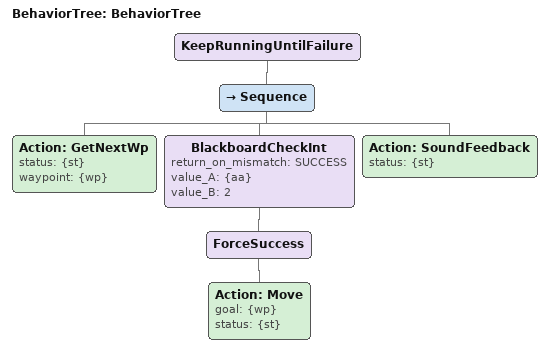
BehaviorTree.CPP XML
<?xml version="1.0"?>
<root main_tree_to_execute="BehaviorTree">
    <BehaviorTree ID="BehaviorTree">
        <KeepRunningUntilFailure>
            <Sequence>
                <Action ID="GetNextWp" status="{st}" waypoint="{wp}"/>
                <BlackboardCheckInt return_on_mismatch="SUCCESS" value_A="{aa}" value_B="2">
                    <ForceSuccess>
                        <Action ID="Move" goal="{wp}" status="{st}"/>
                    </ForceSuccess>
                </BlackboardCheckInt>
                <Action ID="SoundFeedback" status="{st}"/>
            </Sequence>
        </KeepRunningUntilFailure>
    </BehaviorTree>
</root>
